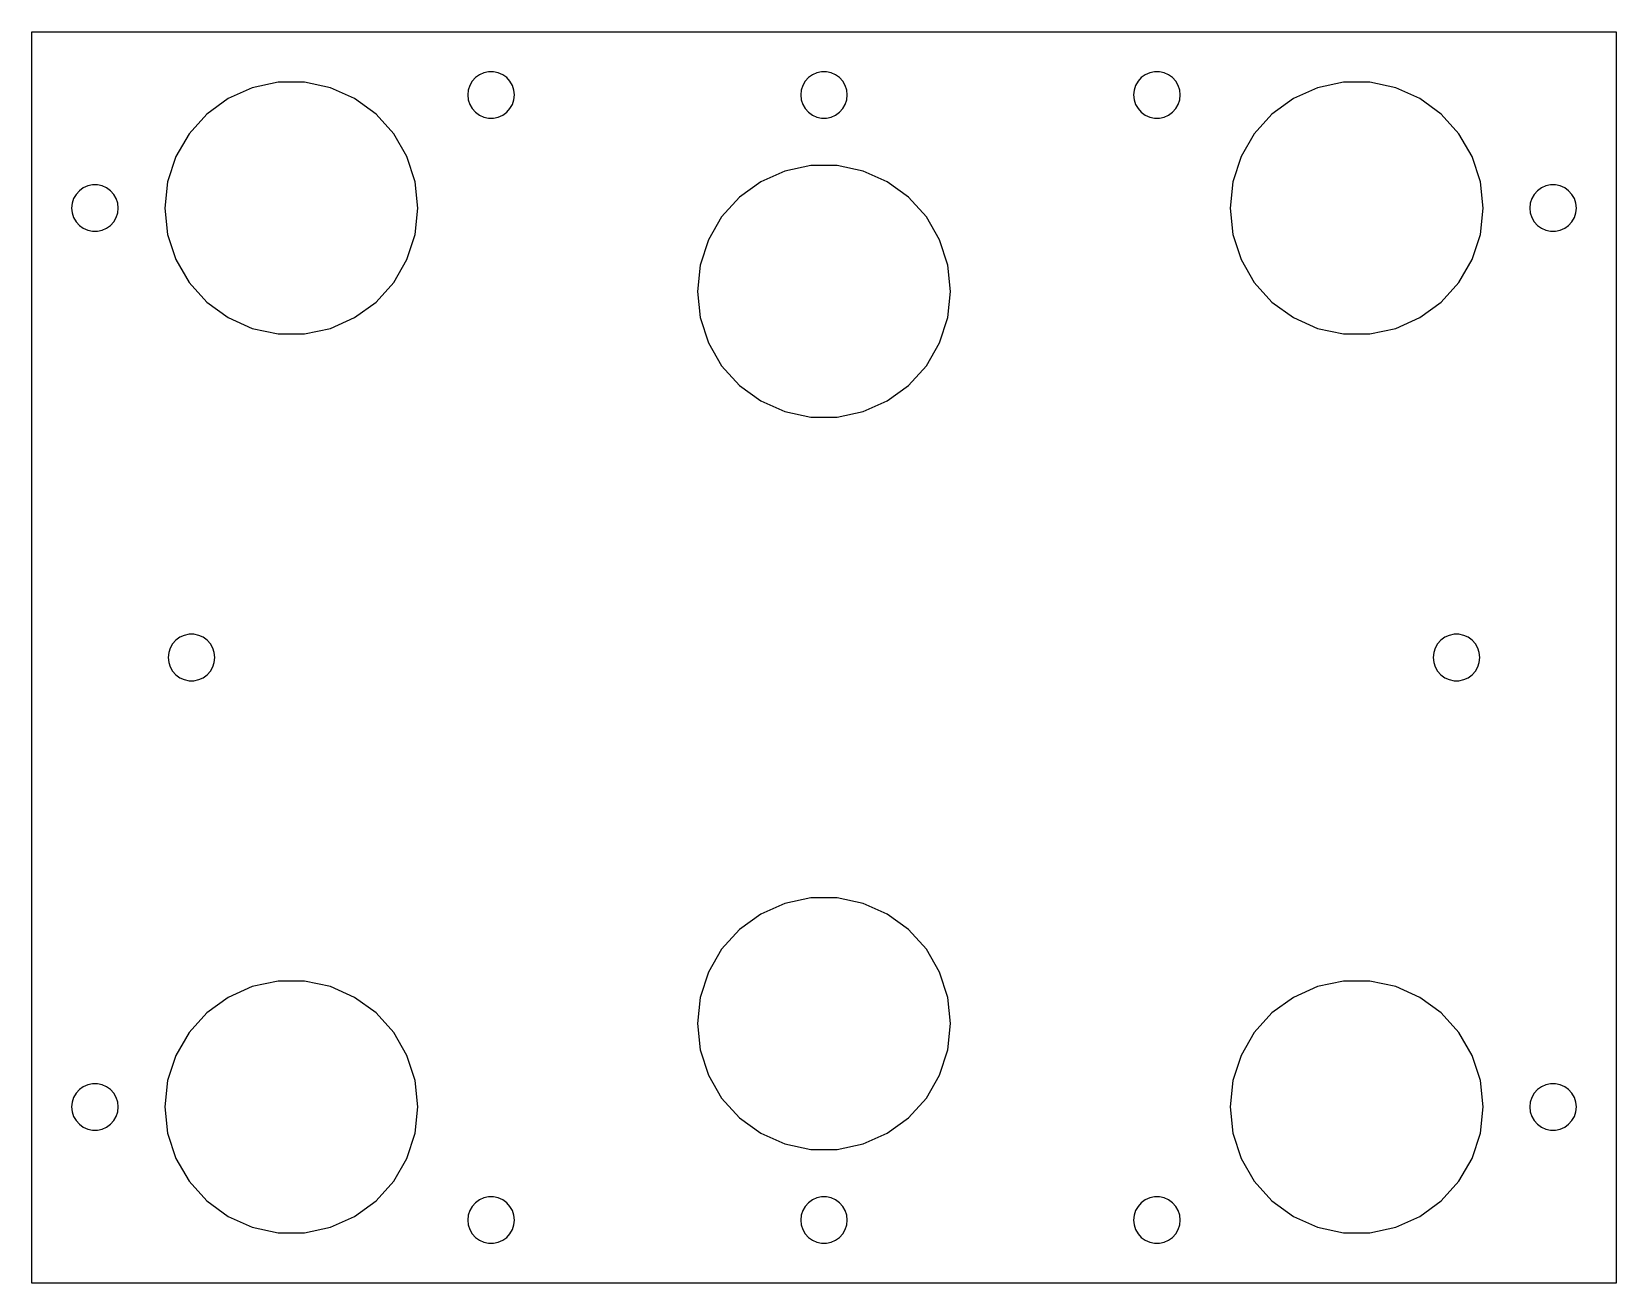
# Model space of a CAD drawing. Header units: metres. Extents: x -238 to 238, y -188 to 188.
import ezdxf

# ---------------------------------------------------------------- set-up
doc = ezdxf.new("R2010")
doc.units = ezdxf.units.M
doc.layers.add('CUT', color=3, linetype='Continuous')

msp = doc.modelspace()

# ---------------------------------------------------------------- linework, layer by layer
at = {"layer": 'CUT'}
for points in [[(238, 188), (238, -188), (-238, -188), (-238, 188), (238, 188)], [(-156.028, 172.792), (-163.972, 172.792), (-171.743, 171.14), (-179, 167.909), (-185.427, 163.24), (-190.743, 157.336), (-194.715, 150.456), (-197.17, 142.901), (-198, 135), (-197.17, 127.099), (-194.715, 119.544), (-190.743, 112.664), (-185.427, 106.76), (-179, 102.091), (-171.743, 98.86), (-163.972, 97.208), (-156.028, 97.208), (-148.257, 98.86), (-141, 102.091), (-134.573, 106.76), (-129.257, 112.664), (-125.285, 119.544), (-122.83, 127.099), (-122, 135), (-122.83, 142.901), (-125.285, 150.456), (-129.257, 157.336), (-134.573, 163.24), (-141, 167.909), (-148.257, 171.14), (-156.028, 172.792)], [(-94.337, 173.114), (-95.316, 174.202), (-96.5, 175.062), (-97.837, 175.657), (-99.268, 175.962), (-100.732, 175.962), (-102.163, 175.657), (-103.5, 175.062), (-104.684, 174.202), (-105.663, 173.114), (-106.395, 171.847), (-106.847, 170.455), (-107, 169), (-106.847, 167.545), (-106.395, 166.153), (-105.663, 164.886), (-104.684, 163.798), (-103.5, 162.938), (-102.163, 162.343), (-100.732, 162.038), (-99.268, 162.038), (-97.837, 162.343), (-96.5, 162.938), (-95.316, 163.798), (-94.337, 164.886), (-93.605, 166.153), (-93.153, 167.545), (-93, 169), (-93.153, 170.455), (-93.605, 171.847), (-94.337, 173.114)], [(6.847, 170.455), (6.395, 171.847), (5.663, 173.114), (4.684, 174.202), (3.5, 175.062), (2.163, 175.657), (0.732, 175.962), (-0.732, 175.962), (-2.163, 175.657), (-3.5, 175.062), (-4.684, 174.202), (-5.663, 173.114), (-6.395, 171.847), (-6.847, 170.455), (-7, 169), (-6.847, 167.545), (-6.395, 166.153), (-5.663, 164.886), (-4.684, 163.798), (-3.5, 162.938), (-2.163, 162.343), (-0.732, 162.038), (0.732, 162.038), (2.163, 162.343), (3.5, 162.938), (4.684, 163.798), (5.663, 164.886), (6.395, 166.153), (6.847, 167.545), (7, 169), (6.847, 170.455)], [(106.395, 171.847), (105.663, 173.114), (104.684, 174.202), (103.5, 175.062), (102.163, 175.657), (100.732, 175.962), (99.268, 175.962), (97.837, 175.657), (96.5, 175.062), (95.316, 174.202), (94.337, 173.114), (93.605, 171.847), (93.153, 170.455), (93, 169), (93.153, 167.545), (93.605, 166.153), (94.337, 164.886), (95.316, 163.798), (96.5, 162.938), (97.837, 162.343), (99.268, 162.038), (100.732, 162.038), (102.163, 162.343), (103.5, 162.938), (104.684, 163.798), (105.663, 164.886), (106.395, 166.153), (106.847, 167.545), (107, 169), (106.847, 170.455), (106.395, 171.847)], [(163.972, 97.208), (171.743, 98.86), (179, 102.091), (185.427, 106.76), (190.743, 112.664), (194.715, 119.544), (197.17, 127.099), (198, 135), (197.17, 142.901), (194.715, 150.456), (190.743, 157.336), (185.427, 163.24), (179, 167.909), (171.743, 171.14), (163.972, 172.792), (156.028, 172.792), (148.257, 171.14), (141, 167.909), (134.573, 163.24), (129.257, 157.336), (125.285, 150.456), (122.83, 142.901), (122, 135), (122.83, 127.099), (125.285, 119.544), (129.257, 112.664), (134.573, 106.76), (141, 102.091), (148.257, 98.86), (156.028, 97.208), (163.972, 97.208)], [(11.743, 146.14), (3.972, 147.792), (-3.972, 147.792), (-11.743, 146.14), (-19, 142.909), (-25.427, 138.24), (-30.743, 132.336), (-34.715, 125.456), (-37.17, 117.901), (-38, 110), (-37.17, 102.099), (-34.715, 94.544), (-30.743, 87.664), (-25.427, 81.76), (-19, 77.091), (-11.743, 73.86), (-3.972, 72.208), (3.972, 72.208), (11.743, 73.86), (19, 77.091), (25.427, 81.76), (30.743, 87.664), (34.715, 94.544), (37.17, 102.099), (38, 110), (37.17, 117.901), (34.715, 125.456), (30.743, 132.336), (25.427, 138.24), (19, 142.909), (11.743, 146.14)], [(-212.153, 133.545), (-212, 135), (-212.153, 136.455), (-212.605, 137.847), (-213.337, 139.114), (-214.316, 140.202), (-215.5, 141.062), (-216.837, 141.657), (-218.268, 141.962), (-219.732, 141.962), (-221.163, 141.657), (-222.5, 141.062), (-223.684, 140.202), (-224.663, 139.114), (-225.395, 137.847), (-225.847, 136.455), (-226, 135), (-225.847, 133.545), (-225.395, 132.153), (-224.663, 130.886), (-223.684, 129.798), (-222.5, 128.938), (-221.163, 128.343), (-219.732, 128.038), (-218.268, 128.038), (-216.837, 128.343), (-215.5, 128.938), (-214.316, 129.798), (-213.337, 130.886), (-212.605, 132.153), (-212.153, 133.545)], [(212, 135), (212.153, 133.545), (212.605, 132.153), (213.337, 130.886), (214.316, 129.798), (215.5, 128.938), (216.837, 128.343), (218.268, 128.038), (219.732, 128.038), (221.163, 128.343), (222.5, 128.938), (223.684, 129.798), (224.663, 130.886), (225.395, 132.153), (225.847, 133.545), (226, 135), (225.847, 136.455), (225.395, 137.847), (224.663, 139.114), (223.684, 140.202), (222.5, 141.062), (221.163, 141.657), (219.732, 141.962), (218.268, 141.962), (216.837, 141.657), (215.5, 141.062), (214.316, 140.202), (213.337, 139.114), (212.605, 137.847), (212.153, 136.455), (212, 135)], [(-186.5, -6.062), (-185.316, -5.202), (-184.337, -4.114), (-183.605, -2.847), (-183.153, -1.455), (-183, 0), (-183.153, 1.455), (-183.605, 2.847), (-184.337, 4.114), (-185.316, 5.202), (-186.5, 6.062), (-187.837, 6.657), (-189.268, 6.962), (-190.732, 6.962), (-192.163, 6.657), (-193.5, 6.062), (-194.684, 5.202), (-195.663, 4.114), (-196.395, 2.847), (-196.847, 1.455), (-197, 0), (-196.847, -1.455), (-196.395, -2.847), (-195.663, -4.114), (-194.684, -5.202), (-193.5, -6.062), (-192.163, -6.657), (-190.732, -6.962), (-189.268, -6.962), (-187.837, -6.657), (-186.5, -6.062)], [(185.316, -5.202), (186.5, -6.062), (187.837, -6.657), (189.268, -6.962), (190.732, -6.962), (192.163, -6.657), (193.5, -6.062), (194.684, -5.202), (195.663, -4.114), (196.395, -2.847), (196.847, -1.455), (197, 0), (196.847, 1.455), (196.395, 2.847), (195.663, 4.114), (194.684, 5.202), (193.5, 6.062), (192.163, 6.657), (190.732, 6.962), (189.268, 6.962), (187.837, 6.657), (186.5, 6.062), (185.316, 5.202), (184.337, 4.114), (183.605, 2.847), (183.153, 1.455), (183, 0), (183.153, -1.455), (183.605, -2.847), (184.337, -4.114), (185.316, -5.202)], [(19, -77.091), (11.743, -73.86), (3.972, -72.208), (-3.972, -72.208), (-11.743, -73.86), (-19, -77.091), (-25.427, -81.76), (-30.743, -87.664), (-34.715, -94.544), (-37.17, -102.099), (-38, -110), (-37.17, -117.901), (-34.715, -125.456), (-30.743, -132.336), (-25.427, -138.24), (-19, -142.909), (-11.743, -146.14), (-3.972, -147.792), (3.972, -147.792), (11.743, -146.14), (19, -142.909), (25.427, -138.24), (30.743, -132.336), (34.715, -125.456), (37.17, -117.901), (38, -110), (37.17, -102.099), (34.715, -94.544), (30.743, -87.664), (25.427, -81.76), (19, -77.091)], [(-171.743, -98.86), (-179, -102.091), (-185.427, -106.76), (-190.743, -112.664), (-194.715, -119.544), (-197.17, -127.099), (-198, -135), (-197.17, -142.901), (-194.715, -150.456), (-190.743, -157.336), (-185.427, -163.24), (-179, -167.909), (-171.743, -171.14), (-163.972, -172.792), (-156.028, -172.792), (-148.257, -171.14), (-141, -167.909), (-134.573, -163.24), (-129.257, -157.336), (-125.285, -150.456), (-122.83, -142.901), (-122, -135), (-122.83, -127.099), (-125.285, -119.544), (-129.257, -112.664), (-134.573, -106.76), (-141, -102.091), (-148.257, -98.86), (-156.028, -97.208), (-163.972, -97.208), (-171.743, -98.86)], [(185.427, -106.76), (179, -102.091), (171.743, -98.86), (163.972, -97.208), (156.028, -97.208), (148.257, -98.86), (141, -102.091), (134.573, -106.76), (129.257, -112.664), (125.285, -119.544), (122.83, -127.099), (122, -135), (122.83, -142.901), (125.285, -150.456), (129.257, -157.336), (134.573, -163.24), (141, -167.909), (148.257, -171.14), (156.028, -172.792), (163.972, -172.792), (171.743, -171.14), (179, -167.909), (185.427, -163.24), (190.743, -157.336), (194.715, -150.456), (197.17, -142.901), (198, -135), (197.17, -127.099), (194.715, -119.544), (190.743, -112.664), (185.427, -106.76)], [(-215.5, -128.938), (-216.837, -128.343), (-218.268, -128.038), (-219.732, -128.038), (-221.163, -128.343), (-222.5, -128.938), (-223.684, -129.798), (-224.663, -130.886), (-225.395, -132.153), (-225.847, -133.545), (-226, -135), (-225.847, -136.455), (-225.395, -137.847), (-224.663, -139.114), (-223.684, -140.202), (-222.5, -141.062), (-221.163, -141.657), (-219.732, -141.962), (-218.268, -141.962), (-216.837, -141.657), (-215.5, -141.062), (-214.316, -140.202), (-213.337, -139.114), (-212.605, -137.847), (-212.153, -136.455), (-212, -135), (-212.153, -133.545), (-212.605, -132.153), (-213.337, -130.886), (-214.316, -129.798), (-215.5, -128.938)], [(212.605, -132.153), (212.153, -133.545), (212, -135), (212.153, -136.455), (212.605, -137.847), (213.337, -139.114), (214.316, -140.202), (215.5, -141.062), (216.837, -141.657), (218.268, -141.962), (219.732, -141.962), (221.163, -141.657), (222.5, -141.062), (223.684, -140.202), (224.663, -139.114), (225.395, -137.847), (225.847, -136.455), (226, -135), (225.847, -133.545), (225.395, -132.153), (224.663, -130.886), (223.684, -129.798), (222.5, -128.938), (221.163, -128.343), (219.732, -128.038), (218.268, -128.038), (216.837, -128.343), (215.5, -128.938), (214.316, -129.798), (213.337, -130.886), (212.605, -132.153)], [(-95.316, -174.202), (-94.337, -173.114), (-93.605, -171.847), (-93.153, -170.455), (-93, -169), (-93.153, -167.545), (-93.605, -166.153), (-94.337, -164.886), (-95.316, -163.798), (-96.5, -162.938), (-97.837, -162.343), (-99.268, -162.038), (-100.732, -162.038), (-102.163, -162.343), (-103.5, -162.938), (-104.684, -163.798), (-105.663, -164.886), (-106.395, -166.153), (-106.847, -167.545), (-107, -169), (-106.847, -170.455), (-106.395, -171.847), (-105.663, -173.114), (-104.684, -174.202), (-103.5, -175.062), (-102.163, -175.657), (-100.732, -175.962), (-99.268, -175.962), (-97.837, -175.657), (-96.5, -175.062), (-95.316, -174.202)], [(2.163, -162.343), (0.732, -162.038), (-0.732, -162.038), (-2.163, -162.343), (-3.5, -162.938), (-4.684, -163.798), (-5.663, -164.886), (-6.395, -166.153), (-6.847, -167.545), (-7, -169), (-6.847, -170.455), (-6.395, -171.847), (-5.663, -173.114), (-4.684, -174.202), (-3.5, -175.062), (-2.163, -175.657), (-0.732, -175.962), (0.732, -175.962), (2.163, -175.657), (3.5, -175.062), (4.684, -174.202), (5.663, -173.114), (6.395, -171.847), (6.847, -170.455), (7, -169), (6.847, -167.545), (6.395, -166.153), (5.663, -164.886), (4.684, -163.798), (3.5, -162.938), (2.163, -162.343)], [(105.663, -173.114), (106.395, -171.847), (106.847, -170.455), (107, -169), (106.847, -167.545), (106.395, -166.153), (105.663, -164.886), (104.684, -163.798), (103.5, -162.938), (102.163, -162.343), (100.732, -162.038), (99.268, -162.038), (97.837, -162.343), (96.5, -162.938), (95.316, -163.798), (94.337, -164.886), (93.605, -166.153), (93.153, -167.545), (93, -169), (93.153, -170.455), (93.605, -171.847), (94.337, -173.114), (95.316, -174.202), (96.5, -175.062), (97.837, -175.657), (99.268, -175.962), (100.732, -175.962), (102.163, -175.657), (103.5, -175.062), (104.684, -174.202), (105.663, -173.114)]]:
    msp.add_lwpolyline(points, dxfattribs=at)

doc.saveas('drawing.dxf')
